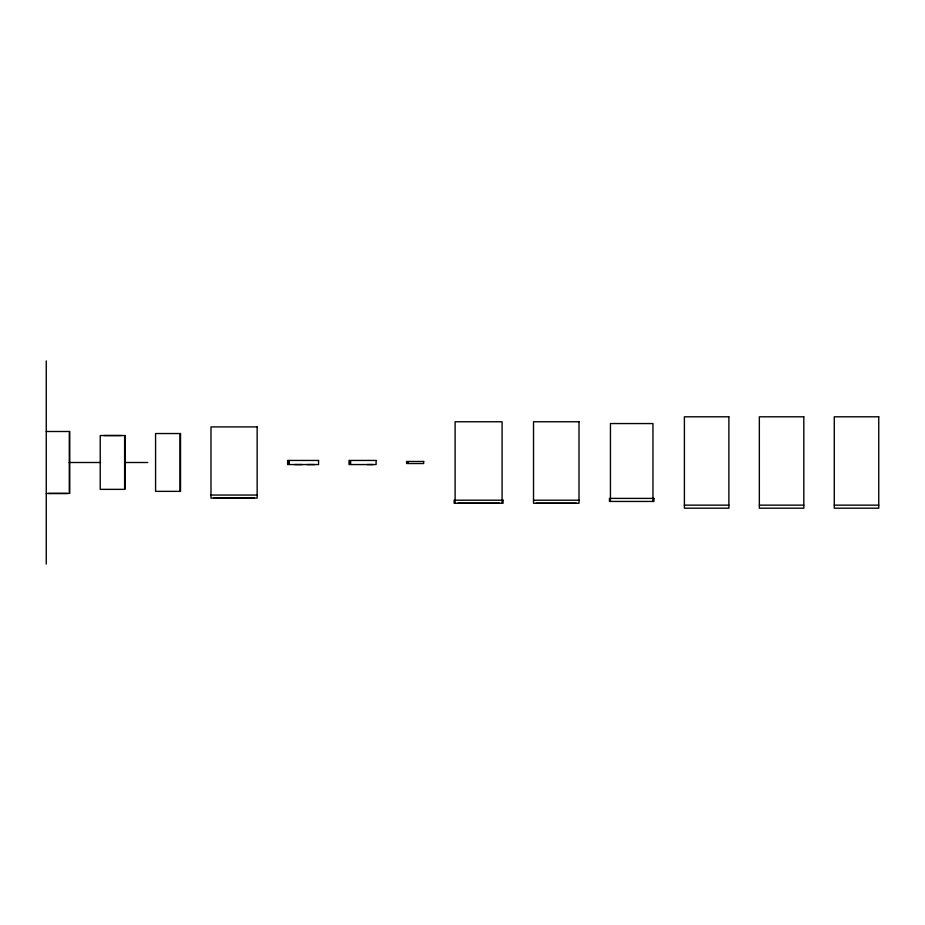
<?xml version="1.0" encoding="UTF-8"?>
<svg xmlns="http://www.w3.org/2000/svg" width="925" height="925" viewBox="0 0 925 925"><rect width="100%" height="100%" fill="white"/><g stroke="black" fill="none" stroke-linecap="round" stroke-linejoin="round"><path stroke-width="1.39" d="M46.25 431.501L69.768 431.501L69.768 493.395L46.25 493.395M69.132 462.5L100.594 462.5M124.91 462.5L147.792 462.5M294.693 464.558L302.197 464.558M307.077 464.558L314.581 464.558M367.167 464.558L373.122 464.558M48.597 493.499L67.409 493.499M210.981 495.048L257.15 495.048M213.744 498.089L254.375 498.089M533.528 500.205L579.004 500.205M684.396 505.142L728.877 505.142M759.344 505.142L803.813 505.142M834.281 505.142L878.75 505.142M652.957 501.442L652.957 423.558L610.442 423.558L610.442 501.442M576.275 503.246L536.257 503.246M502.09 503.235L502.09 421.765L455.112 421.765L455.112 503.235M499.269 503.235L457.921 503.235M180.017 434.704L180.017 490.296M124.609 436.623L124.609 488.377M121.372 435.536L103.958 435.536M69.294 432.75L69.294 492.25M46.25 360.958L46.25 564.042M728.877 416.805L684.396 416.805L684.396 508.195L728.877 508.195L728.877 416.805M803.813 416.805L759.344 416.805L759.344 508.195L803.813 508.195L803.813 416.805M878.75 416.805L834.281 416.805L834.281 508.195L878.75 508.195L878.75 416.805M579.004 421.754L533.528 421.754L533.528 503.246L579.004 503.246L579.004 421.754M257.15 426.911L210.981 426.911L210.981 498.089L257.15 498.089L257.15 426.911M180.514 433.536L155.573 433.536L155.573 491.36L180.514 491.36L180.514 433.536M125.106 435.536L100.224 435.536L100.224 489.36L125.106 489.36L125.106 435.536M288.427 460.442L287.617 460.442L287.617 464.558L288.427 464.558L288.427 460.442M318.558 460.442L289.236 460.442L289.236 464.558L318.558 464.558L318.558 460.442M349.835 460.442L349.026 460.442L349.026 464.558L349.835 464.558L349.835 460.442M376.105 460.442L350.644 460.442L350.644 464.558L376.105 464.558L376.105 460.442M407.382 461.471L406.572 461.471L406.572 463.529L407.382 463.529L407.382 461.471M423.662 461.471L408.191 461.471L408.191 463.529L423.662 463.529L423.662 461.471M653.94 498.39L609.459 498.39L609.459 501.442L653.94 501.442L653.94 498.39M503.073 500.194L454.129 500.194L454.129 503.235L503.073 503.235L503.073 500.194"/></g></svg>
